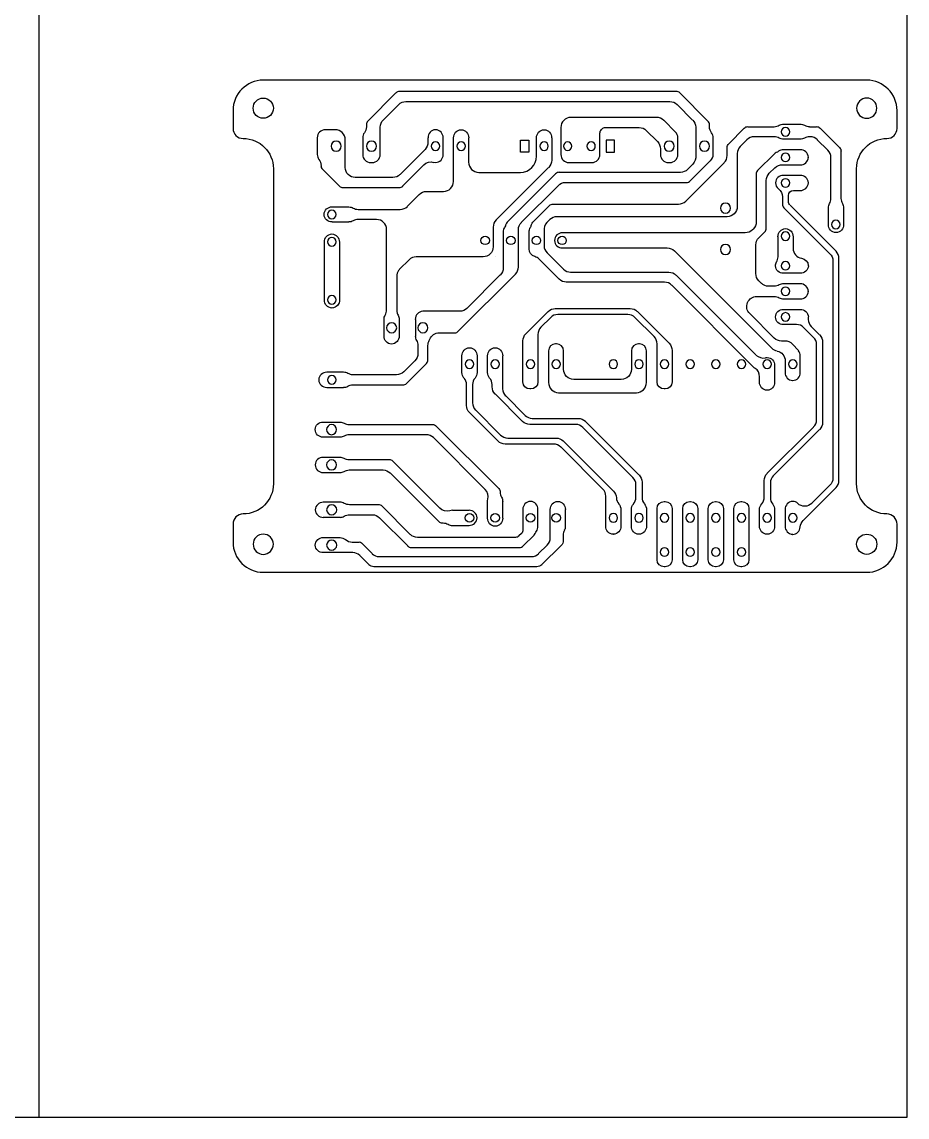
# Model space of a CAD drawing. Extents: x 112 to 478, y -155 to 77.
# Drawn here: x 390.3 to 478, y -155 to -46.4 of the extents above; entities that cross this region are included whole.
import ezdxf

# ---------------------------------------------------------------- set-up
doc = ezdxf.new("R2010")
doc.units = 0
for name, color, linetype in [('DEFAULT', 7, 'CONTINUOUS'), ('HOLES', 7, 'CONTINUOUS'), ('TRACES', 150, 'CONTINUOUS')]:
    doc.layers.add(name, color=color, linetype=linetype)

msp = doc.modelspace()

# ---------------------------------------------------------------- linework, layer by layer
at = {"layer": 'DEFAULT'}
for p, q in [((392, -155), (392, 76.67)), ((478, -155), (478, 76.67)), ((474, -52.22), (414.2, -52.22)), ((411.2, -55.22), (411.2, -57)), ((477, -57), (477, -55.22)), ((415.2, -61), (415.2, -92.22)), ((473, -92.22), (473, -61)), ((411.2, -96.22), (411.2, -98)), ((477, -98), (477, -96.22)), ((414.2, -101), (474, -101)), ((306, -155), (478, -155))]:
    msp.add_line(p, q, dxfattribs=at)
for centre in [(414.2, -55), (474, -98.22)]:
    msp.add_circle(centre, 1, dxfattribs=at)
at = {"layer": 'DEFAULT', "extrusion": (0, 0, -1)}
for centre in [(-474, -55), (-414.2, -98.22)]:
    msp.add_circle(centre, 1, dxfattribs=at)
at = {"layer": 'DEFAULT'}
for centre, radius, start, end in [((414.2, -55.22), 3, 90, 180), ((474, -55.22), 3, 0, 90), ((412.2, -57), 1, 180, 270), ((476, -57), 1, 270, 0), ((412.2, -96.22), 1, 90, 180), ((476, -96.22), 1, 0, 90), ((414.2, -98), 3, 180, 270), ((474, -98), 3, 270, 0)]:
    msp.add_arc(centre, radius, start, end, dxfattribs=at)
at = {"layer": 'DEFAULT', "extrusion": (0, 0, -1)}
for centre, start, end in [((-412.2, -61), 90, 180), ((-476, -61), 0, 90), ((-412.2, -92.22), 180, 270), ((-476, -92.22), 270, 360)]:
    msp.add_arc(centre, 3, start, end, dxfattribs=at)
at = {"layer": 'HOLES'}
for p, q in [((439.69, -59.36), (439.69, -58.16)), ((439.69, -58.16), (440.52, -58.16)), ((440.52, -58.16), (440.52, -59.36)), ((449.02, -58.16), (448.19, -58.16)), ((448.19, -58.16), (448.19, -59.36)), ((449.02, -59.36), (449.02, -58.16)), ((440.52, -59.36), (439.69, -59.36)), ((448.19, -59.36), (449.02, -59.36))]:
    msp.add_line(p, q, dxfattribs=at)
at = {"layer": 'HOLES', "extrusion": (0, 0, -1)}
for centre, radius in [((-465.95, -57.33), 0.425), ((-421.42, -58.76), 0.5), ((-424.92, -58.76), 0.5), ((-431.27, -58.76), 0.43), ((-433.81, -58.76), 0.43), ((-442.03, -58.76), 0.415), ((-444.36, -58.76), 0.415), ((-446.69, -58.76), 0.415), ((-454.42, -58.76), 0.5), ((-457.92, -58.76), 0.5), ((-465.95, -59.87), 0.425), ((-465.95, -62.41), 0.425), ((-421, -65.53), 0.43), ((-460, -64.9), 0.5), ((-470.95, -66.53), 0.425), ((-465.95, -67.68), 0.425), ((-421, -68.23), 0.43), ((-460, -69), 0.5), ((-465.95, -70.61), 0.425), ((-465.95, -73.15), 0.425), ((-421, -74), 0.43), ((-465.95, -75.69), 0.425), ((-426.92, -76.76), 0.5), ((-430.02, -76.76), 0.5), ((-434.64, -80.37), 0.43), ((-437.18, -80.37), 0.43), ((-440.68, -80.37), 0.43), ((-443.22, -80.37), 0.43), ((-448.89, -80.37), 0.425), ((-451.43, -80.37), 0.425), ((-453.97, -80.37), 0.425), ((-456.51, -80.37), 0.425), ((-459.05, -80.37), 0.425), ((-461.59, -80.37), 0.425), ((-464.13, -80.37), 0.425), ((-466.67, -80.37), 0.425), ((-421, -81.92), 0.43), ((-420.97, -86.86), 0.5), ((-420.97, -90.36), 0.5), ((-420.98, -94.8), 0.5), ((-448.89, -95.61), 0.425), ((-451.43, -95.61), 0.425), ((-453.97, -95.61), 0.425), ((-456.51, -95.61), 0.425), ((-459.05, -95.61), 0.425), ((-461.59, -95.61), 0.425), ((-464.13, -95.61), 0.425), ((-466.67, -95.61), 0.425), ((-420.98, -98.3), 0.5), ((-453.97, -98.99), 0.425), ((-456.51, -98.99), 0.425), ((-459.05, -98.99), 0.425), ((-461.59, -98.99), 0.425)]:
    msp.add_circle(centre, radius, dxfattribs=at)
at = {"layer": 'HOLES'}
for centre, radius in [((436.19, -68.1), 0.415), ((438.73, -68.1), 0.415), ((441.27, -68.1), 0.415), ((443.81, -68.1), 0.415), ((434.64, -95.61), 0.43), ((437.18, -95.61), 0.43), ((440.68, -95.61), 0.43), ((443.22, -95.61), 0.43)]:
    msp.add_circle(centre, radius, dxfattribs=at)
at = {"layer": 'TRACES'}
for p, q in [((427.35, -53.48), (424.56, -56.27)), ((455.13, -53.34), (427.71, -53.34)), ((458.27, -56.27), (455.48, -53.48)), ((426.08, -56.17), (427.62, -54.63)), ((428.33, -54.34), (454.5, -54.34)), ((455.21, -54.63), (456.75, -56.17)), ((453.18, -55.91), (444.69, -55.91)), ((455.05, -57.36), (453.89, -56.2)), ((421.32, -57.13), (420.35, -57.13)), ((424.42, -56.63), (424.42, -56.84)), ((425.79, -59.59), (425.79, -56.88)), ((431.27, -57.13), (431.27, -57.13)), ((433.8, -57.13), (433.8, -57.13)), ((442.03, -57.13), (442.03, -57.13)), ((443.69, -56.91), (443.69, -59.59)), ((447.56, -59.59), (447.56, -57.47)), ((447.71, -57.12), (447.77, -57.06)), ((448.12, -56.91), (451.45, -56.91)), ((452.15, -57.2), (453.25, -58.3)), ((457.05, -56.88), (457.05, -59.59)), ((458.42, -56.84), (458.42, -56.63)), ((460.32, -58.52), (461.86, -56.97)), ((462.22, -56.83), (464.83, -56.83)), ((465.75, -56.58), (467.41, -56.58)), ((468.34, -56.83), (469.02, -56.83)), ((469.37, -56.97), (471.31, -58.91)), ((419.55, -57.93), (419.55, -59.59)), ((422.32, -60.87), (422.32, -58.13)), ((424.05, -57.93), (424.05, -59.59)), ((430.52, -57.93), (430.52, -58.38)), ((432.02, -59.59), (432.02, -57.93)), ((433.05, -62.25), (433.05, -57.93)), ((434.55, -57.93), (434.55, -60.36)), ((441.28, -59.76), (441.28, -57.93)), ((442.78, -57.93), (442.78, -60.16)), ((455.29, -59.59), (455.29, -57.93)), ((458.79, -59.59), (458.79, -57.93)), ((462.13, -58.12), (461.46, -58.79)), ((464.83, -57.83), (462.84, -57.83)), ((467.41, -58.07), (465.75, -58.07)), ((468.4, -57.83), (468.34, -57.83)), ((470.16, -59.17), (469.1, -58.12)), ((430.23, -59.09), (427.75, -61.58)), ((453.55, -59.01), (453.55, -59.59)), ((460.17, -59.69), (460.17, -58.87)), ((461.17, -59.5), (461.17, -64.75)), ((464.86, -59.51), (463.19, -61.18)), ((467.41, -59.12), (465.75, -59.12)), ((471.45, -59.26), (471.45, -63.94)), ((419.92, -60.68), (419.92, -60.69)), ((424.85, -60.39), (424.99, -60.39)), ((428.01, -62.72), (430.12, -60.62)), ((431.09, -60.36), (431.27, -60.39)), ((431.27, -60.39), (431.27, -60.39)), ((444.49, -60.39), (446.76, -60.39)), ((454.35, -60.39), (454.49, -60.39)), ((456.07, -64.21), (459.88, -60.4)), ((456.77, -60.54), (456.24, -61.06)), ((456.51, -62.21), (458.27, -60.45)), ((465.75, -60.61), (467.41, -60.61)), ((468.21, -59.87), (468.21, -59.86)), ((470.45, -63.95), (470.45, -59.88)), ((420.06, -61.04), (421.74, -62.72)), ((427.04, -61.87), (423.32, -61.87)), ((435.55, -61.36), (439.68, -61.36)), ((442.48, -60.86), (437.27, -66.08)), ((443.17, -61.5), (438.37, -66.3)), ((455.54, -61.36), (443.53, -61.36)), ((463.05, -61.54), (463.05, -66.27)), ((464.34, -61.45), (464.89, -60.9)), ((467.41, -61.66), (465.75, -61.66)), ((422.1, -62.87), (427.66, -62.87)), ((439.77, -66.32), (443.44, -62.65)), ((444.15, -62.36), (456.16, -62.36)), ((464.05, -66.89), (464.05, -62.16)), ((464.95, -62.4), (464.95, -62.41)), ((468.21, -62.41), (468.21, -62.4)), ((428.47, -64.74), (429.66, -63.55)), ((430.37, -63.25), (432.05, -63.25)), ((465.65, -63.79), (465.65, -64.51)), ((466.25, -64.26), (466.25, -63.65)), ((466.75, -63.15), (467.41, -63.15)), ((421.03, -64.78), (422.69, -64.78)), ((423.61, -65.03), (427.77, -65.03)), ((440.91, -66.3), (442.57, -64.65)), ((442.92, -64.5), (455.36, -64.5)), ((461.01, -65), (461.01, -65)), ((465.8, -64.86), (470.36, -69.43)), ((470.96, -69.18), (466.4, -64.62)), ((470.21, -66.53), (470.21, -64.87)), ((471.7, -64.87), (471.7, -66.53)), ((420.23, -65.53), (420.23, -65.52)), ((425.42, -66.03), (423.61, -66.03)), ((442.59, -66.04), (442.31, -66.32)), ((460.17, -65.75), (443.3, -65.75)), ((422.69, -66.28), (421.03, -66.28)), ((426.42, -75), (426.42, -67.03)), ((436.98, -66.78), (436.98, -68.73)), ((437.98, -67.27), (437.98, -70.83)), ((439.48, -70.74), (439.48, -67.03)), ((440.54, -68.93), (440.54, -67.27)), ((442.03, -67.27), (442.03, -68.63)), ((462.75, -66.98), (462.67, -67.06)), ((463.31, -67.84), (463.9, -67.24)), ((465.95, -66.93), (465.96, -66.93)), ((420.26, -74), (420.25, -68.27)), ((421, -67.47), (421, -67.47)), ((421.75, -68.27), (421.75, -74)), ((443.06, -68.1), (443.06, -68.11)), ((461.96, -67.35), (443.86, -67.35)), ((465.21, -69.72), (465.21, -67.73)), ((466.7, -67.73), (466.7, -68.89)), ((470.96, -67.33), (470.95, -67.33)), ((442.32, -69.33), (443.95, -70.96)), ((443.86, -68.85), (454.23, -68.85)), ((454.94, -69.14), (464.59, -78.79)), ((463.01, -71.39), (463.01, -68.55)), ((428.65, -70.02), (427.71, -70.97)), ((435.98, -69.73), (429.36, -69.73)), ((437.19, -69.73), (437.18, -69.73)), ((437.19, -69.73), (437.18, -69.73)), ((443.52, -71.94), (441.54, -69.96)), ((470.65, -70.13), (470.65, -91.66)), ((471.25, -91.9), (471.25, -69.88)), ((427.43, -71.51), (427.43, -75.17)), ((433.52, -77.11), (439.18, -71.45)), ((437.69, -71.53), (434.38, -74.84)), ((444.66, -71.25), (454.39, -71.25)), ((455.1, -71.54), (463.02, -79.46)), ((464.95, -70.62), (464.95, -70.61)), ((467.41, -71.36), (465.75, -71.36)), ((468.21, -70.61), (468.21, -70.62)), ((453.96, -72.24), (444.23, -72.24)), ((462.86, -80.72), (454.67, -72.53)), ((463.57, -72.36), (463.31, -72.1)), ((464.83, -72.65), (464.27, -72.65)), ((467.41, -72.41), (465.75, -72.41)), ((463.11, -73.65), (464.83, -73.65)), ((468.21, -73.16), (468.21, -73.15)), ((421.01, -74.8), (421, -74.8)), ((443.14, -74.85), (450.56, -74.85)), ((465.75, -73.9), (467.41, -73.9)), ((426.17, -77.59), (426.17, -75.93)), ((427.66, -75.93), (427.66, -77.59)), ((429.27, -75.93), (429.27, -77.59)), ((433.68, -75.13), (430.01, -75.13)), ((440.22, -77.35), (442.43, -75.14)), ((442.68, -75.74), (441.72, -76.71)), ((450.32, -75.45), (443.39, -75.45)), ((452.93, -77.64), (451.02, -75.74)), ((451.27, -75.14), (454.42, -78.29)), ((464.84, -77.79), (462.41, -75.36)), ((464.95, -75.7), (464.95, -75.69)), ((465.75, -74.95), (467.41, -74.95)), ((468.21, -75.69), (468.21, -75.93)), ((467.04, -76.44), (465.75, -76.44)), ((468.73, -77.72), (467.75, -76.73)), ((468.5, -76.64), (469.33, -77.47)), ((431.64, -77.26), (433.17, -77.26)), ((439.93, -82.13), (439.93, -78.06)), ((441.42, -77.42), (441.42, -82.13)), ((465.92, -78.08), (465.54, -78.08)), ((426.92, -78.39), (426.91, -78.39)), ((429.52, -78.51), (429.52, -79.32)), ((430.52, -79.94), (430.52, -78.51)), ((434.63, -78.74), (434.64, -78.74)), ((437.17, -78.74), (437.18, -78.74)), ((442.47, -79.06), (442.47, -82.2)), ((443.26, -78.36), (443.17, -78.36)), ((443.96, -80.88), (443.96, -79.06)), ((450.68, -79.06), (450.68, -80.88)), ((451.47, -78.36), (451.38, -78.36)), ((452.17, -82.2), (452.17, -79.06)), ((453.22, -82.13), (453.22, -78.35)), ((454.71, -79), (454.71, -82.13)), ((467.24, -79.03), (466.66, -78.4)), ((469.03, -85.89), (469.03, -78.42)), ((469.63, -78.18), (469.63, -86.14)), ((429.22, -80.03), (428.12, -81.13)), ((428.39, -82.28), (430.37, -80.3)), ((433.89, -81.2), (433.89, -79.54)), ((435.38, -79.54), (435.38, -81.2)), ((436.43, -81.2), (436.43, -79.54)), ((437.92, -79.54), (437.92, -82.82)), ((464.12, -79.71), (464.13, -79.71)), ((465.92, -80.05), (465.92, -81.2)), ((467.41, -81.2), (467.41, -79.54)), ((422.16, -81.17), (420.5, -81.17)), ((464.87, -80.51), (464.87, -82.17)), ((419.7, -81.92), (419.7, -81.92)), ((423.08, -82.42), (428.03, -82.42)), ((427.41, -81.42), (423.09, -81.42)), ((434.34, -84.46), (434.34, -82.4)), ((434.94, -82.4), (434.94, -84.21)), ((436.88, -82.62), (436.88, -82.4)), ((449.68, -81.88), (444.96, -81.88)), ((463.38, -82.17), (463.38, -81.61)), ((466.66, -82), (466.67, -82)), ((420.5, -82.67), (422.16, -82.67)), ((439.89, -86.05), (437.17, -83.32)), ((438.22, -83.52), (440.14, -85.45)), ((440.72, -82.83), (440.63, -82.83)), ((443.47, -83.2), (451.17, -83.2)), ((454.01, -82.83), (453.92, -82.83)), ((464.13, -82.97), (464.12, -82.97)), ((437.46, -88), (434.63, -85.16)), ((435.23, -84.91), (437.71, -87.4)), ((440.85, -85.74), (445.41, -85.74)), ((420.14, -86.11), (421.79, -86.11)), ((422.72, -86.36), (430.97, -86.36)), ((431.33, -86.5), (437.53, -92.71)), ((445.16, -86.34), (440.6, -86.34)), ((450.83, -91.6), (445.87, -86.64)), ((446.12, -86.04), (451.43, -91.35)), ((464.14, -91.19), (468.73, -86.6)), ((419.34, -86.86), (419.34, -86.85)), ((421.79, -87.61), (420.14, -87.61)), ((430.35, -87.36), (422.72, -87.36)), ((436.2, -92.79), (431.06, -87.65)), ((438.42, -87.69), (443.22, -87.69)), ((469.33, -86.85), (464.74, -91.44)), ((442.97, -88.29), (438.17, -88.29)), ((447.85, -92.75), (443.68, -88.58)), ((443.93, -87.98), (448.89, -92.95)), ((421.79, -89.61), (420.14, -89.61)), ((426.69, -89.86), (422.72, -89.86)), ((431.69, -94.65), (427.04, -90)), ((419.34, -90.35), (419.34, -90.36)), ((420.14, -91.11), (421.79, -91.11)), ((422.72, -90.86), (426.07, -90.86)), ((426.78, -91.15), (431.59, -95.96)), ((451.73, -92.06), (451.73, -93.57)), ((463.85, -93.55), (463.85, -91.9)), ((464.45, -92.14), (464.45, -93.6)), ((451.13, -93.57), (451.13, -92.31)), ((467.7, -95.87), (470.96, -92.61)), ((470.36, -92.36), (468.56, -94.16)), ((421.81, -94.06), (420.15, -94.06)), ((425.63, -94.3), (422.73, -94.3)), ((436.43, -95.63), (436.43, -93.98)), ((437.92, -93.98), (437.92, -95.63)), ((440.68, -93.98), (440.67, -93.98)), ((443.38, -93.98), (443.39, -93.98)), ((448.14, -96.44), (448.14, -93.46)), ((453.92, -93.98), (454.01, -93.98)), ((456.46, -93.98), (456.55, -93.98)), ((459, -93.98), (459.09, -93.98)), ((461.54, -93.98), (461.63, -93.98)), ((466.67, -93.98), (466.66, -93.98)), ((419.35, -94.8), (419.35, -94.81)), ((422.73, -95.3), (425.01, -95.3)), ((428.77, -97.24), (425.98, -94.45)), ((434.6, -94.86), (432.94, -94.86)), ((439.93, -94.78), (439.93, -96.8)), ((441.42, -96.44), (441.42, -94.78)), ((442.64, -97.59), (442.64, -94.78)), ((444.13, -94.78), (444.13, -96.44)), ((449.63, -94.78), (449.63, -96.44)), ((450.68, -96.44), (450.68, -94.78)), ((452.17, -94.78), (452.17, -96.44)), ((453.22, -99.75), (453.22, -94.68)), ((454.71, -94.68), (454.71, -99.75)), ((455.76, -99.75), (455.76, -94.68)), ((457.25, -94.68), (457.25, -99.75)), ((458.3, -99.75), (458.3, -94.68)), ((459.79, -94.68), (459.79, -99.75)), ((460.84, -99.75), (460.84, -94.68)), ((462.33, -94.68), (462.33, -99.75)), ((463.38, -96.44), (463.38, -94.78)), ((464.87, -94.78), (464.87, -96.44)), ((465.92, -94.78), (465.92, -96.44)), ((420.15, -95.55), (421.81, -95.55)), ((425.71, -95.6), (428.51, -98.39)), ((431.94, -96.11), (432.02, -96.11)), ((432.94, -96.36), (434.6, -96.36)), ((435.4, -95.61), (435.4, -95.6)), ((437.18, -96.43), (437.17, -96.43)), ((420.15, -97.56), (421.81, -97.56)), ((439.19, -97.54), (429.48, -97.54)), ((439.78, -97.15), (439.54, -97.39)), ((439.96, -98.39), (441.03, -97.32)), ((443.92, -97.3), (443.92, -97.85)), ((448.89, -97.24), (448.88, -97.24)), ((451.43, -97.24), (451.42, -97.24)), ((464.13, -97.24), (464.12, -97.24)), ((466.66, -97.24), (466.67, -97.24)), ((419.35, -98.31), (419.35, -98.3)), ((423.01, -98), (423.71, -98)), ((423.92, -98.09), (424.99, -99.15)), ((428.86, -98.54), (439.61, -98.54)), ((441.48, -99.15), (442.34, -98.3)), ((443.71, -98.34), (441.81, -100.24)), ((423.06, -99.05), (420.15, -99.05)), ((424.66, -100.24), (423.76, -99.34)), ((425.69, -99.45), (440.78, -99.45)), ((441.32, -100.45), (425.16, -100.45)), ((454.01, -100.45), (453.92, -100.45)), ((456.55, -100.45), (456.46, -100.45)), ((459.09, -100.45), (459, -100.45)), ((461.63, -100.45), (461.54, -100.45))]:
    msp.add_line(p, q, dxfattribs=at)
for centre, radius, start, end in [((427.69, -53.79), 0.457, 87.7548, 137.2452), ((455.14, -53.79), 0.457, 42.7548, 92.2452), ((424.87, -56.61), 0.457, 132.7548, 182.2452), ((444.69, -56.91), 1, 90, 180), ((453.18, -56.91), 1, 45.1033, 90), ((457.96, -56.61), 0.457, 357.7548, 47.2452), ((420.35, -57.93), 0.8, 90, 180), ((421.32, -58.13), 1, 0, 90), ((424.85, -57.93), 0.8, 142.6028, 180), ((431.3, -57.9), 0.774, 92.1434, 181.9939), ((431.25, -57.9), 0.774, 358.0061, 87.8566), ((454.49, -57.93), 0.8, 0, 45.2066), ((457.99, -57.93), 0.8, 0, 37.3972), ((464.83, -55.83), 1, 270, 300.1093), ((468.33, -55.86), 0.966, 239.3415, 270.5491), ((462.84, -58.83), 1, 90, 135), ((464.84, -58.79), 0.966, 59.3415, 90.5491), ((468.34, -58.83), 1, 90, 120.1093), ((468.4, -58.83), 1, 45, 90), ((420.35, -59.59), 0.8, 180, 217.3972), ((424.85, -59.59), 0.8, 180, 270), ((424.99, -59.59), 0.8, 270, 360), ((431.25, -59.61), 0.774, 272.1434, 1.9939), ((444.49, -59.59), 0.8, 180, 270), ((446.76, -59.59), 0.8, 270, 0), ((454.35, -59.59), 0.8, 180, 270), ((454.49, -59.59), 0.8, 270, 0), ((457.85, -59.59), 0.8, 180, 187.7739), ((457.99, -59.59), 0.8, 309.8819, 360), ((459.17, -59.69), 1, 315, 360), ((462.17, -59.5), 1, 135, 180), ((465.21, -59.85), 0.485, 111.5492, 136.4716), ((465.76, -59.99), 0.872, 90.5084, 124.5982), ((467.44, -59.89), 0.774, 2.1434, 91.9939), ((469.45, -59.88), 1, 360, 45), ((420.37, -60.71), 0.457, 177.7548, 227.2452), ((435.55, -60.36), 1, 180, 270), ((439.68, -59.76), 1.6, 270, 0), ((457.85, -60.03), 0.597, 314.6908, 323.7184), ((465.75, -59.75), 0.86, 265.1522, 270.0005), ((467.44, -59.84), 0.774, 268.0061, 357.8566), ((443.51, -61.81), 0.457, 87.7548, 137.2452), ((463.5, -61.52), 0.457, 132.7548, 182.2452), ((465.73, -62.43), 0.774, 88.0061, 177.8566), ((467.44, -62.43), 0.774, 2.1434, 91.9939), ((422.08, -62.41), 0.457, 222.7548, 272.2452), ((427.68, -62.41), 0.457, 267.7548, 317.2452), ((432.05, -62.25), 1, 270, 0), ((456.17, -61.9), 0.457, 267.7548, 317.2452), ((465.68, -62.4), 0.725, 180.5146, 233.9031), ((467.44, -62.38), 0.774, 268.0061, 357.8566), ((469.49, -63.96), 0.966, 329.5599, 0.5436), ((472.45, -63.94), 1, 180, 210.3208), ((423.6, -64.06), 0.966, 239.3415, 270.5491), ((427.77, -64.03), 1, 270, 315), ((455.36, -63.5), 1, 270, 315), ((466.15, -64.51), 0.5, 180, 225), ((423.61, -67.03), 1, 90, 120.1093), ((425.42, -67.03), 1, 0, 90), ((437.98, -66.78), 1, 135, 180), ((443.3, -66.75), 1, 90, 134.845), ((438.82, -67.27), 0.843, 147.3444, 180.1387), ((438.69, -66.64), 0.462, 133.0364, 165.0208), ((439.84, -66.33), 0.965, 328.2997, 347.8155), ((443.02, -67.03), 1, 135, 187.5841), ((463.59, -66.91), 0.457, 312.7548, 2.2452), ((443.83, -68.13), 0.774, 88.0061, 177.8566), ((443.83, -68.08), 0.774, 182.1434, 271.9939), ((443.03, -68.63), 1, 180, 225), ((467.7, -68.89), 1, 180, 260.9762), ((470.25, -69.88), 1, 360, 45), ((429.36, -70.73), 1, 90, 135), ((440.83, -70.67), 1, 45, 74.6905), ((464.21, -69.72), 1, 328.4208, 0), ((428.42, -71.68), 1, 135.0019, 170.3752), ((438.48, -70.74), 1, 315, 0), ((444.66, -70.25), 1, 225, 270), ((453.96, -73.24), 1, 45, 90), ((465.76, -73.28), 0.876, 90.4365, 119.377), ((467.44, -73.18), 0.774, 2.1434, 91.9939), ((465.75, -73.06), 0.845, 240.0786, 270.1079), ((467.44, -73.13), 0.774, 268.0061, 357.8566), ((425.45, -75.01), 0.966, 329.3289, 0.5429), ((428.42, -75), 1, 189.6141, 210.0582), ((430.05, -75.91), 0.784, 92.876, 181.2613), ((443.39, -76.45), 1, 90, 135), ((450.32, -76.45), 1, 45, 90), ((469.21, -75.93), 1, 180, 225), ((442.42, -77.42), 1, 135, 180), ((467.04, -77.44), 1, 45, 90), ((430.11, -77.59), 0.845, 179.8921, 209.9214), ((429.94, -77.6), 0.824, 329.9116, 338.7574), ((433.19, -76.8), 0.457, 267.7548, 317.2452), ((452.22, -78.35), 1, 0, 45), ((465.92, -79.08), 1, 42.9967, 90), ((468.03, -78.42), 1, 0, 45), ((443.17, -79.06), 0.7, 90, 180), ((443.26, -79.06), 0.7, 0, 90), ((451.38, -79.06), 0.7, 90, 180), ((451.47, -79.06), 0.7, 0, 90), ((465.3, -78.08), 1, 225, 259.0943), ((466.58, -79.54), 0.838, 359.798, 37.2571), ((430.06, -79.96), 0.457, 312.7548, 2.2452), ((463.73, -78.76), 1, 225, 283.4957), ((420.48, -81.96), 0.785, 88.8135, 177.0492), ((422.16, -82.02), 0.845, 59.8708, 90.11), ((462.38, -81.61), 1, 0, 55.4982), ((466.69, -81.22), 0.774, 178.0061, 267.8566), ((466.64, -81.22), 0.774, 272.1434, 1.9939), ((420.48, -81.89), 0.784, 182.8734, 271.2639), ((428.05, -81.97), 0.457, 267.7548, 317.2452), ((433.34, -82.4), 1, 360, 41.0903), ((435.94, -82.4), 1, 138.9097, 180), ((435.88, -82.4), 1, 360, 41.0903), ((443.47, -82.2), 1, 180, 270), ((451.17, -82.2), 1, 270, 0), ((422.16, -81.82), 0.845, 269.8943, 299.7123), ((438.92, -82.82), 1, 180, 225), ((435.94, -84.21), 1, 180, 225), ((440.85, -84.74), 1, 225, 270), ((422.72, -85.36), 1, 239.8907, 270), ((445.16, -87.34), 1, 45, 90), ((468.03, -85.89), 1, 315, 0), ((422.72, -88.36), 1, 90, 120.1093), ((430.35, -88.36), 1, 45, 90), ((438.42, -86.69), 1, 225, 270), ((442.97, -89.29), 1, 45, 90), ((420.11, -90.38), 0.774, 88.0061, 177.8566), ((421.8, -90.46), 0.845, 60.0786, 90.1079), ((426.71, -90.31), 0.457, 42.7548, 92.2452), ((420.11, -90.33), 0.774, 182.1434, 271.9939), ((421.8, -90.26), 0.845, 269.8921, 299.9214), ((450.13, -92.31), 1, 0, 45), ((465.45, -92.14), 1, 135, 180), ((470.25, -91.9), 1, 315, 360), ((435.49, -93.5), 1, 345.0161, 45), ((438.68, -93.05), 1, 180.2766, 210.1106), ((447.14, -93.46), 1, 0, 45), ((420.12, -94.83), 0.774, 88.0061, 177.8566), ((421.81, -94.9), 0.845, 60.0786, 90.1079), ((425.65, -94.76), 0.457, 42.7548, 92.2452), ((440.7, -94.75), 0.774, 92.1434, 181.9939), ((440.65, -94.75), 0.774, 358.0061, 87.8566), ((450.19, -93.57), 1, 182.4318, 221.0903), ((450.13, -93.57), 1, 318.9097, 360), ((452.73, -93.57), 1, 180, 221.0903), ((462.85, -93.55), 1, 317.7368, 360), ((465.45, -93.6), 1, 180, 219.8917), ((466.69, -94.75), 0.774, 92.1434, 181.9939), ((466.67, -94.69), 0.715, 45.9235, 89.7087), ((420.12, -94.78), 0.774, 182.1434, 271.9939), ((421.81, -94.71), 0.845, 269.8921, 299.9214), ((432.94, -95.71), 0.855, 89.9791, 107.0423), ((434.62, -95.63), 0.774, 2.1434, 91.9939), ((431.92, -95.65), 0.457, 222.7548, 272.2452), ((432.94, -95.51), 0.845, 240.0786, 270.1079), ((434.62, -95.58), 0.774, 268.0061, 357.8566), ((440.58, -96.44), 0.84, 324.4142, 0.1773), ((466.69, -96.46), 0.774, 178.0061, 267.8566), ((466.64, -96.47), 0.768, 271.8951, 357.5564), ((440.69, -96.97), 0.488, 313.5816, 337.8035), ((441.64, -97.59), 1, 315, 0), ((444.92, -97.3), 1, 151.9994, 180), ((423.01, -97), 1, 229.1034, 270), ((428.84, -98.08), 0.457, 222.7548, 272.2452), ((439.62, -98.08), 0.457, 267.7548, 317.2452), ((423.06, -100.05), 1, 45, 90), ((425.69, -98.45), 1, 225, 270), ((440.78, -98.45), 1, 270, 315)]:
    msp.add_arc(centre, radius, start, end, dxfattribs=at)
at = {"layer": 'TRACES', "extrusion": (0, 0, -1)}
for centre, radius, start, end in [((-428.33, -55.34), 1, 45, 90), ((-454.5, -55.34), 1, 90, 135), ((-426.79, -56.88), 1, 0, 45), ((-456.05, -56.88), 1, 135, 180), ((-423.42, -56.84), 1, 180, 217.3972), ((-433.83, -57.9), 0.774, 358.0061, 87.8566), ((-433.78, -57.9), 0.774, 92.1434, 181.9939), ((-442.05, -57.9), 0.774, 358.0061, 87.8566), ((-442, -57.9), 0.774, 92.1434, 181.9939), ((-448.06, -57.47), 0.5, 0, 45), ((-448.12, -57.41), 0.5, 45, 90), ((-451.45, -57.91), 1, 90, 135), ((-459.42, -56.84), 1, 322.6028, 0), ((-462.2, -57.28), 0.457, 42.7548, 92.2452), ((-465.76, -57.46), 0.876, 60.623, 89.5635), ((-467.41, -57.42), 0.845, 89.8921, 119.9214), ((-469.04, -57.28), 0.457, 87.7548, 137.2452), ((-429.52, -58.38), 1, 180, 225), ((-452.55, -59.01), 1, 135, 180), ((-460.63, -58.86), 0.457, 357.7548, 47.2452), ((-465.75, -57.23), 0.845, 269.8921, 299.9214), ((-467.4, -57.2), 0.876, 240.623, 269.5635), ((-456.06, -59.83), 1, 172.2261, 225), ((-464.68, -58.46), 1, 234.4219, 249.4034), ((-471, -59.24), 0.457, 132.7548, 182.2452), ((-418.92, -60.68), 1, 142.6028, 180), ((-430.82, -61.33), 1, 45, 105.2012), ((-441.78, -60.16), 1, 180, 225), ((-459.14, -60.97), 1, 35.9836, 50.1181), ((-465.59, -61.6), 0.992, 44.7767, 95.0719), ((-423.32, -60.87), 1, 270, 0), ((-427.04, -60.87), 1, 225, 270), ((-455.54, -60.36), 1, 225, 270), ((-465.05, -62.16), 1, 0, 45), ((-444.15, -63.36), 1, 45, 90), ((-430.37, -64.25), 1, 45, 90), ((-464.65, -63.79), 1, 126.872, 180), ((-466.75, -63.65), 0.5, 360, 90), ((-421, -65.55), 0.774, 2.1434, 91.9939), ((-422.69, -65.63), 0.845, 89.8921, 119.9214), ((-442.9, -64.96), 0.457, 42.7548, 92.2452), ((-460.17, -64.75), 1, 180, 270), ((-466.75, -64.26), 0.5, 315, 0), ((-471.05, -64.87), 0.845, 359.8943, 29.7123), ((-470.83, -64.88), 0.876, 150.4207, 179.5602), ((-421, -65.5), 0.774, 268.0061, 357.8566), ((-422.68, -65.4), 0.876, 240.623, 269.5635), ((-437.27, -66.27), 1, 194.2091, 212.8962), ((-440.48, -67.03), 1, 0, 45), ((-441.38, -67.27), 0.844, 359.879, 31.142), ((-441.23, -66.64), 0.458, 13.1682, 47.0762), ((-441.16, -67.27), 0.87, 172.4695, 179.9516), ((-461.96, -66.35), 1, 225, 270), ((-462.05, -66.27), 1, 180, 225), ((-465.98, -67.71), 0.774, 358.0061, 87.8566), ((-465.93, -67.71), 0.774, 92.1434, 181.9939), ((-470.98, -66.56), 0.774, 272.1434, 1.9939), ((-470.93, -66.56), 0.774, 178.0061, 267.8566), ((-421.03, -68.24), 0.774, 358.0061, 87.8566), ((-420.97, -68.24), 0.774, 92.1434, 181.9939), ((-464.01, -68.55), 1, 0, 45), ((-435.98, -68.73), 1, 180, 270), ((-441.34, -68.94), 0.807, 287.7923, 0.469), ((-454.23, -69.85), 1, 90, 134.991), ((-469.65, -70.13), 1, 135, 180), ((-465.66, -70.61), 0.704, 0.1135, 31.7704), ((-467.45, -70.63), 0.761, 97.227, 178.3575), ((-436.98, -70.83), 1, 180, 225), ((-454.39, -72.25), 1, 90, 135), ((-464.01, -71.39), 1, 315, 360), ((-465.73, -70.59), 0.774, 268.0061, 357.8566), ((-467.44, -70.59), 0.774, 182.1434, 271.9939), ((-444.23, -71.24), 1, 270, 315), ((-464.27, -71.65), 1, 270, 315), ((-464.83, -71.65), 1, 239.8907, 270), ((-463.11, -74.65), 1, 315, 90), ((-464.84, -74.62), 0.966, 89.4509, 120.6585), ((-421.03, -74.03), 0.774, 272.1434, 1.9939), ((-420.98, -74.03), 0.774, 178.0061, 267.8566), ((-433.68, -74.13), 1, 225, 270), ((-443.14, -75.85), 1, 45, 90), ((-450.56, -75.85), 1, 90, 135), ((-427.01, -75.93), 0.845, 359.892, 29.9336), ((-426.79, -75.94), 0.876, 150.6349, 179.5637), ((-465.73, -75.72), 0.774, 2.1434, 91.9939), ((-465.73, -75.67), 0.774, 268.0061, 357.8566), ((-467.44, -75.72), 0.774, 88.0061, 177.8566), ((-426.94, -77.61), 0.774, 272.1434, 1.9939), ((-426.89, -77.61), 0.774, 178.0061, 267.8566), ((-428.52, -78.51), 1, 149.8907, 180), ((-431.52, -78.51), 1, 0, 30.1093), ((-431.64, -78.26), 1, 21.2619, 90), ((-440.93, -78.06), 1, 0, 45), ((-465.54, -77.08), 1, 270, 315), ((-468.63, -78.18), 1, 135, 180), ((-434.66, -79.51), 0.774, 358.0061, 87.8566), ((-434.61, -79.51), 0.774, 92.1434, 181.9939), ((-437.2, -79.51), 0.774, 358.0061, 87.8566), ((-437.15, -79.51), 0.774, 92.1434, 181.9939), ((-453.71, -79), 1, 135, 179.998), ((-464.92, -80.05), 1, 100.9057, 180), ((-428.52, -79.32), 1, 180, 225), ((-464.12, -80.42), 0.708, 76.6192, 89.8601), ((-464.1, -80.48), 0.774, 92.1434, 181.9939), ((-423.09, -80.42), 1, 270, 300.3208), ((-427.41, -80.42), 1, 225, 270), ((-434.72, -81.2), 0.834, 319.3491, 0.2586), ((-434.55, -81.2), 0.834, 179.7414, 220.6509), ((-437.26, -81.2), 0.834, 319.3491, 0.2586), ((-444.96, -80.88), 1, 270, 0), ((-449.68, -80.88), 1, 180, 270), ((-463.28, -80.31), 0.581, 304.8811, 315.4003), ((-423.08, -83.42), 1, 60.1035, 90), ((-440.63, -82.13), 0.7, 270, 0), ((-440.72, -82.13), 0.7, 180, 270), ((-453.92, -82.13), 0.7, 270, 0), ((-454.01, -82.13), 0.7, 180, 270), ((-464.15, -82.19), 0.774, 272.1434, 1.9939), ((-464.1, -82.19), 0.774, 178.0061, 267.8566), ((-437.88, -82.62), 1, 315, 360), ((-435.34, -84.46), 1, 315, 0), ((-445.41, -86.74), 1, 90, 135), ((-420.11, -86.88), 0.774, 2.1434, 91.9939), ((-421.8, -86.96), 0.845, 89.8921, 119.9214), ((-430.99, -86.81), 0.457, 87.7548, 137.2452), ((-440.6, -85.34), 1, 270, 315), ((-468.63, -86.14), 1, 180, 225), ((-420.11, -86.83), 0.774, 268.0061, 357.8566), ((-421.8, -86.76), 0.845, 240.0786, 270.1079), ((-443.22, -88.69), 1, 90, 135), ((-438.17, -87.29), 1, 270, 315), ((-422.72, -88.86), 1, 270, 300.1093), ((-422.72, -91.86), 1, 59.8907, 90), ((-426.07, -91.86), 1, 90, 135), ((-450.73, -92.06), 1, 135, 180), ((-464.85, -91.9), 1, 360, 45), ((-469.65, -91.66), 1, 180, 225), ((-437.22, -93.04), 0.456, 132.7346, 181.8554), ((-448.19, -93.66), 1, 135, 177.5682), ((-422.73, -93.3), 1, 270, 300.1093), ((-437.28, -93.98), 0.856, 359.9858, 14.9592), ((-437.08, -93.98), 0.845, 150.0773, 180.1079), ((-443.41, -94.75), 0.774, 358.0061, 87.8566), ((-443.36, -94.75), 0.774, 92.1434, 181.9939), ((-448.8, -94.78), 0.834, 139.3491, 180.2586), ((-451.51, -94.78), 0.834, 359.7414, 40.6509), ((-451.34, -94.78), 0.834, 139.3491, 180.2586), ((-453.92, -94.68), 0.7, 0, 90), ((-454.01, -94.68), 0.7, 90, 180), ((-456.46, -94.68), 0.7, 0, 90), ((-456.55, -94.68), 0.7, 90, 180), ((-459, -94.68), 0.7, 0, 90), ((-459.09, -94.68), 0.7, 90, 180), ((-461.54, -94.68), 0.7, 0, 90), ((-461.63, -94.68), 0.7, 90, 180), ((-464.21, -94.77), 0.833, 359.7205, 41.7901), ((-464.04, -94.78), 0.835, 140.5146, 180.2382), ((-467.85, -93.46), 1, 225, 313.6095), ((-422.73, -96.3), 1, 59.8907, 90), ((-425.01, -96.3), 1, 90, 135), ((-432.4, -93.94), 1, 252.9212, 315), ((-432.02, -97.11), 1, 90, 120.1093), ((-437.2, -95.66), 0.774, 272.1434, 1.9939), ((-437.15, -95.66), 0.774, 178.0061, 267.8566), ((-443.28, -96.44), 0.847, 179.9123, 207.8475), ((-448.91, -96.46), 0.774, 272.1434, 1.9939), ((-448.86, -96.46), 0.774, 178.0061, 267.8566), ((-451.45, -96.46), 0.774, 272.1434, 1.9939), ((-451.4, -96.46), 0.774, 178.0061, 267.8566), ((-464.15, -96.46), 0.774, 272.1434, 1.9939), ((-464.1, -96.46), 0.774, 178.0061, 267.8566), ((-468.41, -96.58), 1, 4.3589, 45), ((-420.12, -98.33), 0.774, 2.1434, 91.9939), ((-421.81, -98.39), 0.834, 89.7448, 130.4626), ((-429.48, -96.54), 1, 270, 315), ((-439.19, -97.04), 0.5, 225, 270), ((-439.43, -96.8), 0.5, 180, 225), ((-442.08, -97.51), 1, 21.2487, 35.8916), ((-420.12, -98.28), 0.774, 268.0061, 357.8566), ((-423.72, -98.27), 0.274, 87.7548, 137.2452), ((-443.28, -97.87), 0.64, 177.7548, 227.2452), ((-453.92, -99.75), 0.7, 270, 360), ((-454.01, -99.75), 0.7, 180, 270), ((-456.46, -99.75), 0.7, 270, 360), ((-456.55, -99.75), 0.7, 180, 270), ((-459, -99.75), 0.7, 270, 360), ((-459.09, -99.75), 0.7, 180, 270), ((-461.54, -99.75), 0.7, 270, 360), ((-461.63, -99.75), 0.7, 180, 270), ((-425.13, -99.81), 0.64, 267.7548, 317.2452), ((-441.34, -99.81), 0.64, 222.7548, 272.2452)]:
    msp.add_arc(centre, radius, start, end, dxfattribs=at)

doc.saveas('drawing.dxf')
